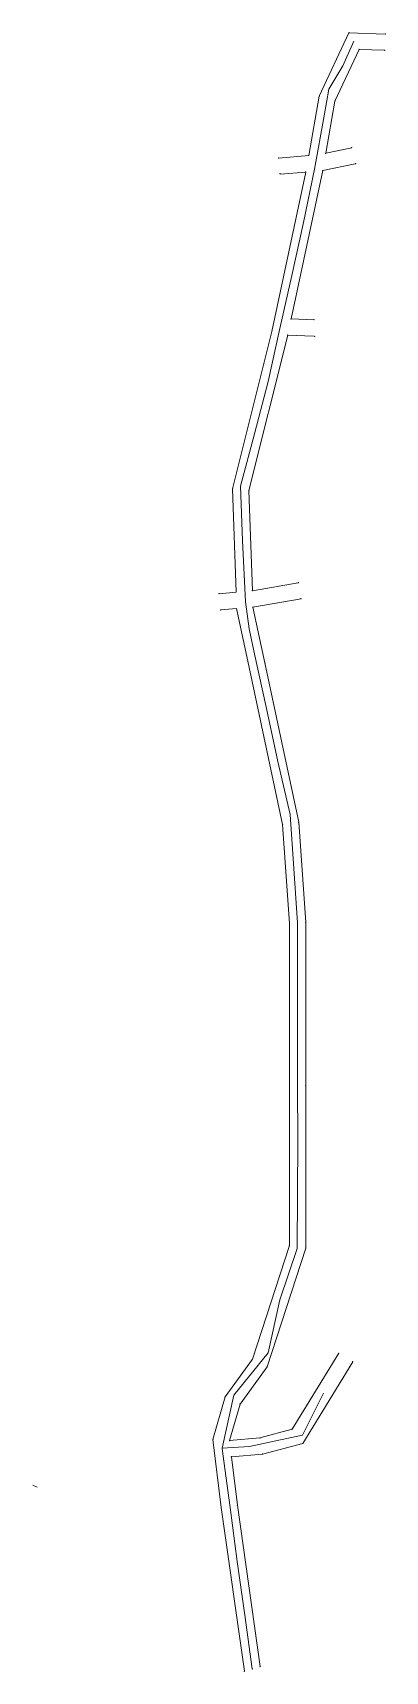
# Model space of a CAD drawing. Header units: millimetres. Extents: x 405907 to 405972, y 4588473 to 4588775.
import ezdxf

# ---------------------------------------------------------------- set-up
doc = ezdxf.new("R2010")
doc.units = ezdxf.units.MM
doc.layers.get('0').update_dxf_attribs({"color": 5, "lineweight": 0})
for name, color, linetype, lineweight in [('GEOFENCE', 3, 'Continuous', 0), ('INIT_COORD', 1, 'Continuous', 0), ('OTOCAD_LAGIM', 4, 'Continuous', 0), ('OTOCAD_TABAN_III', 3, 'Continuous', 0), ('OTOCAD_TABAN_IV', 20, 'Continuous', 0), ('OTOCAD_TABAN_KILIC', 1, 'Continuous', 0), ('OTOCAD_TABAN_V', 33, 'Continuous', 0), ('OTOCAD_TABAN_VI', 224, 'Continuous', 0), ('PUSULA_OLCUSU', 2, 'Continuous', 0), ('YENINOKTA', 2, 'Continuous', 0)]:
    doc.layers.add(name, color=color, linetype=linetype, lineweight=lineweight)

msp = doc.modelspace()

# ---------------------------------------------------------------- linework, layer by layer
at = {"lineweight": 0}
msp.add_point((405945.6, 4588472.94, 340.1), dxfattribs=at)
at = {"layer": 'GEOFENCE'}
for p, q in [((405963.75, 4588768.69, 340.93), (405965.78, 4588773.26, 340.95)), ((405961.14, 4588764.42, 340.92), (405963.75, 4588768.69, 340.93)), ((405960.28, 4588759.49, 340.86), (405961.14, 4588764.42, 340.92)), ((405958.54, 4588749.65, 340.8), (405960.28, 4588759.49, 340.86)), ((405956.51, 4588739.85, 340.8), (405958.54, 4588749.65, 340.8)), ((405954.33, 4588730.09, 340.8), (405956.51, 4588739.85, 340.8)), ((405952.15, 4588720.33, 340.79), (405954.33, 4588730.09, 340.8)), ((405949.98, 4588710.57, 340.78), (405952.15, 4588720.33, 340.79)), ((405947.44, 4588700.9, 340.77), (405949.98, 4588710.57, 340.78)), ((405944.91, 4588691.23, 340.75), (405947.44, 4588700.9, 340.77)), ((405945.26, 4588681.23, 340.7), (405944.91, 4588691.23, 340.75)), ((405945.84, 4588669.92, 340.64), (405945.26, 4588681.23, 340.7)), ((405946.5, 4588664.96, 340.63), (405945.84, 4588669.92, 340.64)), ((405947.54, 4588660.07, 340.6), (405946.5, 4588664.96, 340.63)), ((405949.65, 4588650.29, 340.59), (405947.54, 4588660.07, 340.6)), ((405951.76, 4588640.52, 340.57), (405949.65, 4588650.29, 340.59)), ((405954.01, 4588630.77, 340.55), (405951.76, 4588640.52, 340.57)), ((405954.7, 4588620.8, 340.53), (405954.01, 4588630.77, 340.55)), ((405955.4, 4588610.82, 340.5), (405954.7, 4588620.8, 340.53)), ((405955.4, 4588600.82, 340.48), (405955.4, 4588610.82, 340.5)), ((405955.4, 4588610.82, 340.5), (405955.4, 4588610.82, 340.5)), ((405955.4, 4588590.82, 340.47), (405955.4, 4588600.82, 340.48)), ((405955.4, 4588580.82, 340.45), (405955.4, 4588590.82, 340.47)), ((405955.43, 4588570.82, 340.42), (405955.4, 4588580.82, 340.45)), ((405955.36, 4588560.82, 340.38), (405955.43, 4588570.82, 340.42)), ((405955.3, 4588550.82, 340.35), (405955.36, 4588560.82, 340.38)), ((405952.12, 4588541.34, 340.33), (405955.3, 4588550.82, 340.35)), ((405949.96, 4588531.58, 340.31), (405952.12, 4588541.34, 340.33)), ((405943.65, 4588523.82, 340.26), (405949.96, 4588531.58, 340.31)), ((405941.52, 4588514.05, 340.2), (405943.65, 4588523.82, 340.26)), ((405956.29, 4588516.42, 340.21), (405960.19, 4588524.18, 335.25)), ((405946.52, 4588514.31, 340.13), (405951.4, 4588515.36, 340.17)), ((405951.4, 4588515.36, 340.17), (405956.29, 4588516.42, 340.21)), ((405941.52, 4588514.05, 340.2), (405946.52, 4588514.31, 340.13)), ((405941.66, 4588513, 340.17), (405941.52, 4588514.05, 340.2)), ((405942.96, 4588503.09, 340.15), (405941.66, 4588513, 340.17)), ((405906.64, 4588507.21, -3.51), (405907.43, 4588506.83, 1.42)), ((405944.27, 4588493.17, 340.13), (405942.96, 4588503.09, 340.15)), ((405945.66, 4588483.27, 340.12), (405944.27, 4588493.17, 340.13)), ((405947.05, 4588473.37, 340.1), (405945.66, 4588483.27, 340.12))]:
    msp.add_line(p, q, dxfattribs=at)
at = {"layer": 'INIT_COORD'}
msp.add_point((405947.05, 4588473.37, 340.1), dxfattribs=at)
at = {"layer": 'OTOCAD_LAGIM', "lineweight": 0}
for p, q in [((405959.39, 4588763.11, 340.9), (405964.84, 4588774.79, 340.95)), ((405962.28, 4588762.2, 340.9), (405966.72, 4588771.72, 340.95)), ((405957.47, 4588752.19, 340.8), (405959.39, 4588763.11, 340.9)), ((405960.58, 4588752.59, 340.8), (405962.28, 4588762.2, 340.9)), ((405950.65, 4588719.75, 340.8), (405956.9, 4588749.13, 340.8)), ((405954.21, 4588722.06, 340.8), (405960.02, 4588749.4, 340.8)), ((405943.43, 4588690.77, 340.75), (405950.65, 4588719.75, 340.8)), ((405946.44, 4588690.46, 340.75), (405953.58, 4588719.08, 340.8)), ((405944.09, 4588671.71, 340.65), (405943.43, 4588690.77, 340.75)), ((405947.08, 4588672, 340.65), (405946.44, 4588690.46, 340.75)), ((405946.6, 4588657.32, 340.6), (405944.18, 4588668.7, 340.65)), ((405949.37, 4588658.7, 340.6), (405947.19, 4588668.97, 340.65)), ((405952.63, 4588628.93, 340.55), (405946.6, 4588657.32, 340.6)), ((405955.61, 4588629.35, 340.55), (405949.37, 4588658.7, 340.6)), ((405953.91, 4588610.69, 340.5), (405952.63, 4588628.93, 340.55)), ((405956.9, 4588610.9, 340.5), (405955.61, 4588629.35, 340.55)), ((405953.9, 4588580.9, 340.45), (405953.9, 4588610.9, 340.5)), ((405956.9, 4588580.9, 340.45), (405956.9, 4588610.9, 340.5)), ((405953.9, 4588551.37, 340.35), (405953.9, 4588580.9, 340.45)), ((405956.9, 4588550.9, 340.35), (405956.9, 4588580.9, 340.45)), ((405947.09, 4588530.4, 340.3), (405953.9, 4588551.37, 340.35)), ((405949.79, 4588529.02, 340.3), (405956.9, 4588550.9, 340.35)), ((405942.06, 4588523.48, 340.25), (405947.09, 4588530.4, 340.3)), ((405944.8, 4588522.15, 340.25), (405949.79, 4588529.02, 340.3)), ((405939.81, 4588515.66, 340.2), (405942.06, 4588523.48, 340.25)), ((405942.87, 4588515.42, 340.2), (405944.8, 4588522.15, 340.25)), ((405941.35, 4588503.12, 340.15), (405939.81, 4588515.66, 340.2)), ((405944.33, 4588503.51, 340.15), (405943.23, 4588512.44, 340.2)), ((405948.5, 4588473.8, 340.1), (405944.33, 4588503.51, 340.15)), ((405945.6, 4588472.94, 340.1), (405941.35, 4588503.12, 340.15))]:
    msp.add_line(p, q, dxfattribs=at)
at = {"layer": 'OTOCAD_TABAN_III', "lineweight": 0}
for p, q in [((405947.08, 4588672, 340.65), (405955.51, 4588673.48, 340.75)), ((405940.95, 4588671.43, 340.7), (405944.09, 4588671.71, 340.65)), ((405947.19, 4588668.97, 340.65), (405956.03, 4588670.53, 340.75)), ((405941.21, 4588668.45, 340.7), (405944.18, 4588668.7, 340.65))]:
    msp.add_line(p, q, dxfattribs=at)
at = {"layer": 'OTOCAD_TABAN_IV', "lineweight": 0}
for p, q in [((405954.21, 4588722.06, 340.8), (405958.41, 4588721.91, 340.85)), ((405953.58, 4588719.08, 340.8), (405958.31, 4588718.91, 340.85))]:
    msp.add_line(p, q, dxfattribs=at)
at = {"layer": 'OTOCAD_TABAN_KILIC', "lineweight": 0}
for p, q in [((405962.99, 4588531.52, 331.2), (405954.43, 4588517.51, 340.2)), ((405965.55, 4588529.95, 331.2), (405956.37, 4588514.92, 340.2)), ((405942.87, 4588515.42, 340.2), (405948.45, 4588515.91, 340.1)), ((405948.45, 4588515.91, 340.1), (405954.43, 4588517.51, 340.2)), ((405943.23, 4588512.44, 340.2), (405948.97, 4588512.94, 340.1)), ((405948.97, 4588512.94, 340.1), (405956.37, 4588514.92, 340.2))]:
    msp.add_line(p, q, dxfattribs=at)
msp.add_point((405962.99, 4588531.52, 331.2), dxfattribs=at)
at = {"layer": 'OTOCAD_TABAN_V', "lineweight": 0}
for p, q in [((405951.91, 4588751.7, 340.85), (405957.47, 4588752.19, 340.8)), ((405960.58, 4588752.59, 340.8), (405965.36, 4588753.6, 340.85)), ((405952.17, 4588748.71, 340.85), (405956.9, 4588749.13, 340.8)), ((405960.02, 4588749.4, 340.8), (405965.99, 4588750.67, 340.85))]:
    msp.add_line(p, q, dxfattribs=at)
at = {"layer": 'OTOCAD_TABAN_VI', "lineweight": 0}
for p, q in [((405964.84, 4588774.79, 340.95), (405971.53, 4588774.55, 341)), ((405966.72, 4588771.72, 340.95), (405971.43, 4588771.56, 341))]:
    msp.add_line(p, q, dxfattribs=at)
at = {"layer": 'PUSULA_OLCUSU', "lineweight": 0}
for p in [(405966.72, 4588771.72, 340.95), (405962.28, 4588762.2, 340.9), (405952.19, 4588748.84, 340.85), (405960.02, 4588749.4, 340.8), (405966.12, 4588750.7, 340.85), (405953.58, 4588719.08, 340.8), (405958.53, 4588718.86, 340.85), (405946.44, 4588690.46, 340.75), (405941.21, 4588668.45, 340.7), (405947.19, 4588668.97, 340.65), (405949.37, 4588658.7, 340.6), (405955.61, 4588629.35, 340.55), (405956.9, 4588610.9, 340.5), (405956.9, 4588580.9, 340.45), (405956.9, 4588550.9, 340.35), (405949.79, 4588529.02, 340.3), (405944.8, 4588522.15, 340.25), (405942.87, 4588515.42, 340.2), (405948.45, 4588515.91, 340.1), (405954.3, 4588517.5, 340.2), (405944.33, 4588503.51, 340.15), (405948.5, 4588473.8, 340.1)]:
    msp.add_point(p, dxfattribs=at)
at = {"layer": 'YENINOKTA', "lineweight": 0}
for p in [(405964.84, 4588774.79, 340.95), (405971.53, 4588774.55, 341), (405971.43, 4588771.56, 341), (405959.39, 4588763.11, 340.9), (405951.91, 4588751.7, 340.85), (405957.47, 4588752.19, 340.8), (405960.58, 4588752.59, 340.8), (405965.36, 4588753.6, 340.85), (405956.9, 4588749.13, 340.8), (405954.21, 4588722.06, 340.8), (405958.41, 4588721.91, 340.85), (405943.43, 4588690.77, 340.75), (405955.51, 4588673.48, 340.75), (405940.95, 4588671.43, 340.7), (405947.08, 4588672, 340.65), (405956.03, 4588670.53, 340.75), (405952.63, 4588628.93, 340.55), (405953.9, 4588551.37, 340.35), (405947.09, 4588530.4, 340.3), (405965.55, 4588529.95, 331.2), (405942.06, 4588523.48, 340.25), (405939.81, 4588515.66, 340.2), (405943.23, 4588512.44, 340.2), (405948.97, 4588512.94, 340.1), (405956.37, 4588514.92, 340.2), (405945.6, 4588472.94, 340.1)]:
    msp.add_point(p, dxfattribs=at)

doc.saveas('drawing.dxf')
